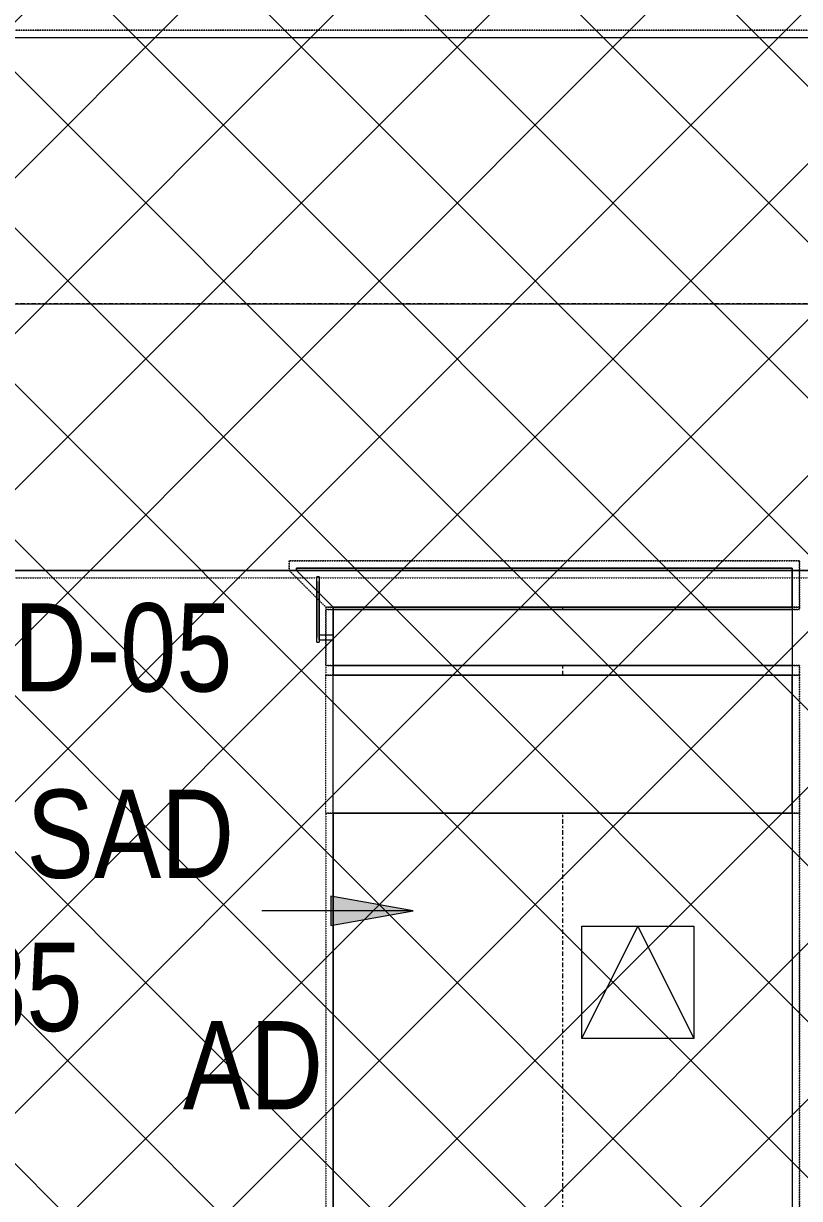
# Model space of a CAD drawing. Header units: inches. Extents: x -83664 to 20107, y -47222 to 19398.
# Drawn here: x -45511 to -43397, y -13470 to -10273 of the extents above; entities that cross this region are included whole.
import ezdxf

# ---------------------------------------------------------------- set-up
doc = ezdxf.new("R2010")
doc.units = ezdxf.units.IN
doc.header["$MEASUREMENT"] = 0
doc.linetypes.add('Center', pattern=[29.999999, 12, -6, 6, -6])
doc.linetypes.add('Hidden 0_50', pattern=[1.0584, 0.5292, -0.5292])
doc.layers.add('A-DETL', color=7, linetype='Continuous', lineweight=18, true_color=0x00a600)
doc.layers.add('M-HVAC-DUCT', color=7, linetype='Continuous', lineweight=9, true_color=0xffe97f)
for name, color, linetype, lineweight in [('A-DETL-GENF', 7, 'Continuous', 9), ('G-ANNO-TEXT', 7, 'Continuous', 9), ('M-HVAC-DUCT-CNTR', 7, 'Center', 9), ('M-HVAC-DUCT-IDEN', 7, 'Continuous', 18)]:
    doc.layers.add(name, color=color, linetype=linetype, lineweight=lineweight)
doc.styles.add('Arial Narrow_21', font='ARIALN.TTF', dxfattribs={"height": 240})

# ---------------------------------------------------------------- blocks, each defined once
blk = doc.blocks.new('M_Rec Tap - Beveled - Standard-8296086-FIRST FLOOR AC CONDITIONING LAYOUT - PART A')
at = {"layer": 'M-HVAC-DUCT', "color": 30, "true_color": 0xff7f00}
for p, q in [((0, 725), (-6.096, 725)), ((-6.096, -625), (-6.096, 725)), ((-6.096, 725), (-6.096, -625)), ((-6.096, 725), (0, 725)), ((100, 625), (0, 725)), ((100, 625), (0, 725)), ((100, 625), (100, -625)), ((100, -625), (100, 625)), ((-6.096, -625), (100, -625)), ((100, -625), (-6.096, -625))]:
    blk.add_line(p, q, dxfattribs=at)
blk = doc.blocks.new('TEMW-ME-DMP-Volume Control Damper - Standard-8296277-FIRST FLOOR AC CONDITIONING LAYOUT - PART A')
at = {"layer": 'M-HVAC-DUCT', "color": 30, "true_color": 0xff7f00}
for p, q in [((-165.1, 663.1), (-165.1, 669.45)), ((-152.4, 669.45), (-165.1, 669.45)), ((-165.1, 663.1), (-152.4, 663.1)), ((0, 669.45), (-152.4, 669.45)), ((-152.4, 669.45), (0, 669.45)), ((0, 663.1), (-152.4, 663.1)), ((-152.4, 663.1), (0, 663.1)), ((-6.35, 625), (-6.35, 663.1)), ((6.35, 663.1), (-6.35, 663.1)), ((6.35, 663.1), (-6.35, 663.1)), ((12.7, 669.45), (0, 669.45)), ((0, 663.1), (12.7, 663.1)), ((6.35, 663.1), (6.35, 625)), ((12.7, 669.45), (12.7, 663.1)), ((-76.2, 625), (-76.2, -625)), ((-76.2, -625), (-76.2, 625)), ((76.2, 625), (-76.2, 625)), ((-76.2, 625), (76.2, 625)), ((-76.2, 625), (76.2, 625)), ((-6.35, 625), (6.35, 625)), ((-6.35, 625), (6.35, 625)), ((76.2, 625), (76.2, -625)), ((76.2, -625), (76.2, 625)), ((-76.2, -625), (76.2, -625)), ((-76.2, -625), (76.2, -625)), ((-76.2, -625), (76.2, -625))]:
    blk.add_line(p, q, dxfattribs=at)
blk = doc.blocks.new('M_Rec Transition - Length - Standard-9392579-FIRST FLOOR AC CONDITIONING LAYOUT - PART A')
at = {"layer": 'M-HVAC-DUCT', "color": 30, "true_color": 0xff7f00}
for p, q in [((0, 625), (0, -625)), ((0, 625), (375, 625)), ((0, 625), (375, 625)), ((0, -625), (0, 625)), ((375, -625), (375, 625)), ((375, 625), (375, -625)), ((0, -625), (375, -625)), ((375, -625), (0, -625))]:
    blk.add_line(p, q, dxfattribs=at)
blk = doc.blocks.new('TEMW-SMBZ-HO-BM-HVAC-00002_rvt-1-FIRST FLOOR AC CONDITIONING LAYOUT - PART A')
at = {"layer": 'M-HVAC-DUCT', "color": 30, "linetype": 'Hidden 0_50', "true_color": 0xff7f00}
for p, q in [((108110, 88080.9), (105859.4, 88080.9)), ((105859.4, 88080.9), (108110, 88080.9)), ((106669.4, 86610.9), (106669.4, 86637)), ((106669.4, 86637), (108059.4, 86637)), ((108059.4, 86637), (106669.4, 86637)), ((106669.4, 86637), (106669.4, 86610.9)), ((108059.4, 86637), (108059.4, 86510.9)), ((108059.4, 86510.9), (108059.4, 86637)), ((105859.4, 86590.9), (108110, 86590.9)), ((105859.4, 86590.9), (108110, 86590.9)), ((106769.4, 86510.9), (106669.4, 86610.9)), ((106669.4, 86610.9), (106769.4, 86510.9)), ((108059.4, 86510.9), (106769.4, 86510.9)), ((106769.4, 86510.9), (108059.4, 86510.9)), ((106769.4, 86510.9), (106769.4, 86504.2)), ((106769.4, 86510.9), (106769.4, 86504.2)), ((108059.4, 86510.9), (106769.4, 86510.9)), ((106769.4, 86510.9), (108059.4, 86510.9)), ((108059.4, 86504.2), (106769.4, 86504.2)), ((106769.4, 86504.2), (108059.4, 86504.2)), ((108059.4, 86504.2), (106769.4, 86504.2)), ((106769.4, 86504.2), (106769.4, 86351.8)), ((106769.4, 86351.8), (106769.4, 86504.2)), ((106769.4, 86504.2), (108059.4, 86504.2)), ((108059.4, 86504.2), (108059.4, 86510.9)), ((108059.4, 86510.9), (108059.4, 86504.2)), ((106769.4, 86351.8), (108059.4, 86351.8)), ((108059.4, 86351.8), (106769.4, 86351.8)), ((108059.4, 86351.8), (106769.4, 86351.8)), ((106769.4, 86351.8), (108059.4, 86351.8)), ((106769.4, 86351.8), (106769.4, 86325.6)), ((106769.4, 86351.8), (106769.4, 86325.6)), ((108059.4, 86325.6), (106769.4, 86325.6)), ((106769.4, 86325.6), (108059.4, 86325.6)), ((106769.4, 85950.6), (106769.4, 86325.6)), ((108059.4, 86325.6), (106769.4, 86325.6)), ((106769.4, 85950.6), (106769.4, 86325.6)), ((106769.4, 86325.6), (108059.4, 86325.6)), ((108059.4, 86325.6), (108059.4, 86351.8)), ((108059.4, 86351.8), (108059.4, 86325.6)), ((108059.4, 85950.6), (108059.4, 86325.6)), ((108059.4, 86325.6), (108059.4, 85950.6)), ((108059.4, 85950.6), (106769.4, 85950.6)), ((106769.4, 85950.6), (108059.4, 85950.6)), ((106769.4, 85950.6), (106769.4, 76441.7)), ((106769.4, 85950.6), (106769.4, 76441.7)), ((106769.4, 85950.6), (108059.4, 85950.6)), ((108059.4, 85950.6), (106769.4, 85950.6)), ((108059.4, 76441.7), (108059.4, 85950.6)), ((108059.4, 85950.6), (108059.4, 76441.7))]:
    blk.add_line(p, q, dxfattribs=at)
at = {"layer": 'M-HVAC-DUCT', "color": 30, "true_color": 0xff7f00}
for p, q in [((105859.4, 88060.9), (108110, 88060.9)), ((105859.4, 88060.9), (108110, 88060.9)), ((108039.4, 86617), (106689.4, 86617)), ((106689.4, 86617), (108039.4, 86617)), ((106689.4, 86617), (106689.4, 86610.9)), ((106689.4, 86610.9), (106689.4, 86617)), ((108039.4, 86610.9), (108039.4, 86617)), ((108039.4, 86617), (108039.4, 86610.9)), ((108110, 86610.9), (105859.4, 86610.9)), ((105859.4, 86610.9), (108110, 86610.9)), ((106689.4, 86610.9), (108039.4, 86610.9)), ((108039.4, 86610.9), (106689.4, 86610.9)), ((106789.4, 86510.9), (108039.4, 86510.9)), ((108039.4, 86510.9), (106789.4, 86510.9)), ((106789.4, 86504.2), (106789.4, 86510.9)), ((106789.4, 86510.9), (106789.4, 86504.2)), ((106789.4, 86504.2), (108039.4, 86504.2)), ((108039.4, 86504.2), (106789.4, 86504.2)), ((108039.4, 86510.9), (108039.4, 86504.2)), ((108039.4, 86510.9), (108039.4, 86504.2)), ((106789.4, 86351.8), (108039.4, 86351.8)), ((108039.4, 86351.8), (106789.4, 86351.8)), ((106789.4, 86325.6), (106789.4, 86351.8)), ((106789.4, 86351.8), (106789.4, 86325.6)), ((106789.4, 86325.6), (108039.4, 86325.6)), ((108039.4, 86325.6), (106789.4, 86325.6)), ((108039.4, 86351.8), (108039.4, 86325.6)), ((108039.4, 86351.8), (108039.4, 86325.6)), ((106789.4, 85950.6), (108039.4, 85950.6)), ((108039.4, 85950.6), (106789.4, 85950.6)), ((106789.4, 76441.7), (106789.4, 85950.6)), ((106789.4, 85950.6), (106789.4, 76441.7)), ((108039.4, 85950.6), (108039.4, 76441.7)), ((108039.4, 85950.6), (108039.4, 76441.7))]:
    blk.add_line(p, q, dxfattribs=at)
at = {"layer": 'M-HVAC-DUCT-CNTR', "color": 30, "true_color": 0xff7f00}
for p, q in [((108110, 87335.9), (105859.4, 87335.9)), ((107414.4, 86504.2), (107414.4, 86510.9)), ((107414.4, 86325.6), (107414.4, 86351.8)), ((107414.4, 76441.7), (107414.4, 85950.6))]:
    blk.add_line(p, q, dxfattribs=at)
at = {"layer": 'M-HVAC-DUCT', "color": 6, "linetype": 'Hidden 0_50', "lineweight": 9, "true_color": 0xff00ff, "extrusion": (0, 0, -1), "rotation": 270}
for name, p in [('M_Rec Tap - Beveled - Standard-8296086-FIRST FLOOR AC CONDITIONING LAYOUT - PART A', (-107414.4, 86610.9)), ('TEMW-ME-DMP-Volume Control Damper - Standard-8296277-FIRST FLOOR AC CONDITIONING LAYOUT - PART A', (-107414.4, 86428))]:
    blk.add_blockref(name, p, dxfattribs=at)
at = {"layer": 'M-HVAC-DUCT', "color": 6, "linetype": 'Hidden 0_50', "lineweight": 9, "true_color": 0xff00ff, "rotation": 90}
blk.add_blockref('M_Rec Transition - Length - Standard-9392579-FIRST FLOOR AC CONDITIONING LAYOUT - PART A', (107414.4, 85950.6), dxfattribs=at)
blk = doc.blocks.new('TEMW-SMBZ-HO-BM-HVAC-00002_rvt-2-FIRST FLOOR AC CONDITIONING LAYOUT - PART A')
at = {"layer": 'M-HVAC-DUCT', "color": 30, "linetype": 'Hidden 0_50', "true_color": 0xff7f00}
for p, q in [((108110, 88080.9), (105859.4, 88080.9)), ((105859.4, 88080.9), (108110, 88080.9)), ((106669.4, 86610.9), (106669.4, 86637)), ((106669.4, 86637), (108059.4, 86637)), ((108059.4, 86637), (106669.4, 86637)), ((106669.4, 86637), (106669.4, 86610.9)), ((108059.4, 86637), (108059.4, 86510.9)), ((108059.4, 86510.9), (108059.4, 86637)), ((105859.4, 86590.9), (108110, 86590.9)), ((105859.4, 86590.9), (108110, 86590.9)), ((106769.4, 86510.9), (106669.4, 86610.9)), ((106669.4, 86610.9), (106769.4, 86510.9)), ((108059.4, 86510.9), (106769.4, 86510.9)), ((106769.4, 86510.9), (108059.4, 86510.9)), ((106769.4, 86510.9), (106769.4, 86504.2)), ((106769.4, 86510.9), (106769.4, 86504.2)), ((108059.4, 86510.9), (106769.4, 86510.9)), ((106769.4, 86510.9), (108059.4, 86510.9)), ((108059.4, 86504.2), (106769.4, 86504.2)), ((106769.4, 86504.2), (108059.4, 86504.2)), ((108059.4, 86504.2), (106769.4, 86504.2)), ((106769.4, 86504.2), (106769.4, 86351.8)), ((106769.4, 86351.8), (106769.4, 86504.2)), ((106769.4, 86504.2), (108059.4, 86504.2)), ((108059.4, 86504.2), (108059.4, 86510.9)), ((108059.4, 86510.9), (108059.4, 86504.2)), ((106769.4, 86351.8), (108059.4, 86351.8)), ((108059.4, 86351.8), (106769.4, 86351.8)), ((108059.4, 86351.8), (106769.4, 86351.8)), ((106769.4, 86351.8), (108059.4, 86351.8)), ((106769.4, 86351.8), (106769.4, 86325.6)), ((106769.4, 86351.8), (106769.4, 86325.6)), ((108059.4, 86325.6), (106769.4, 86325.6)), ((106769.4, 86325.6), (108059.4, 86325.6)), ((106769.4, 85950.6), (106769.4, 86325.6)), ((108059.4, 86325.6), (106769.4, 86325.6)), ((106769.4, 85950.6), (106769.4, 86325.6)), ((106769.4, 86325.6), (108059.4, 86325.6)), ((108059.4, 86325.6), (108059.4, 86351.8)), ((108059.4, 86351.8), (108059.4, 86325.6)), ((108059.4, 85950.6), (108059.4, 86325.6)), ((108059.4, 86325.6), (108059.4, 85950.6)), ((108059.4, 85950.6), (106769.4, 85950.6)), ((106769.4, 85950.6), (108059.4, 85950.6)), ((106769.4, 85950.6), (106769.4, 76441.7)), ((106769.4, 85950.6), (106769.4, 76441.7)), ((106769.4, 85950.6), (108059.4, 85950.6)), ((108059.4, 85950.6), (106769.4, 85950.6)), ((108059.4, 76441.7), (108059.4, 85950.6)), ((108059.4, 85950.6), (108059.4, 76441.7))]:
    blk.add_line(p, q, dxfattribs=at)
at = {"layer": 'M-HVAC-DUCT', "color": 30, "true_color": 0xff7f00}
for p, q in [((105859.4, 88060.9), (108110, 88060.9)), ((105859.4, 88060.9), (108110, 88060.9)), ((108039.4, 86617), (106689.4, 86617)), ((106689.4, 86617), (108039.4, 86617)), ((106689.4, 86617), (106689.4, 86610.9)), ((106689.4, 86610.9), (106689.4, 86617)), ((108039.4, 86610.9), (108039.4, 86617)), ((108039.4, 86617), (108039.4, 86610.9)), ((108110, 86610.9), (105859.4, 86610.9)), ((105859.4, 86610.9), (108110, 86610.9)), ((106689.4, 86610.9), (108039.4, 86610.9)), ((108039.4, 86610.9), (106689.4, 86610.9)), ((106789.4, 86510.9), (108039.4, 86510.9)), ((108039.4, 86510.9), (106789.4, 86510.9)), ((106789.4, 86504.2), (106789.4, 86510.9)), ((106789.4, 86510.9), (106789.4, 86504.2)), ((106789.4, 86504.2), (108039.4, 86504.2)), ((108039.4, 86504.2), (106789.4, 86504.2)), ((108039.4, 86510.9), (108039.4, 86504.2)), ((108039.4, 86510.9), (108039.4, 86504.2)), ((106789.4, 86351.8), (108039.4, 86351.8)), ((108039.4, 86351.8), (106789.4, 86351.8)), ((106789.4, 86325.6), (106789.4, 86351.8)), ((106789.4, 86351.8), (106789.4, 86325.6)), ((106789.4, 86325.6), (108039.4, 86325.6)), ((108039.4, 86325.6), (106789.4, 86325.6)), ((108039.4, 86351.8), (108039.4, 86325.6)), ((108039.4, 86351.8), (108039.4, 86325.6)), ((106789.4, 85950.6), (108039.4, 85950.6)), ((108039.4, 85950.6), (106789.4, 85950.6)), ((106789.4, 76441.7), (106789.4, 85950.6)), ((106789.4, 85950.6), (106789.4, 76441.7)), ((108039.4, 85950.6), (108039.4, 76441.7)), ((108039.4, 85950.6), (108039.4, 76441.7))]:
    blk.add_line(p, q, dxfattribs=at)
at = {"layer": 'M-HVAC-DUCT-CNTR', "color": 30, "true_color": 0xff7f00}
for p, q in [((108110, 87335.9), (105859.4, 87335.9)), ((107414.4, 86504.2), (107414.4, 86510.9)), ((107414.4, 86325.6), (107414.4, 86351.8)), ((107414.4, 76441.7), (107414.4, 85950.6))]:
    blk.add_line(p, q, dxfattribs=at)
at = {"layer": 'M-HVAC-DUCT', "color": 6, "linetype": 'Hidden 0_50', "lineweight": 9, "true_color": 0xff00ff, "extrusion": (0, 0, -1), "rotation": 270}
for name, p in [('M_Rec Tap - Beveled - Standard-8296086-FIRST FLOOR AC CONDITIONING LAYOUT - PART A', (-107414.4, 86610.9)), ('TEMW-ME-DMP-Volume Control Damper - Standard-8296277-FIRST FLOOR AC CONDITIONING LAYOUT - PART A', (-107414.4, 86428))]:
    blk.add_blockref(name, p, dxfattribs=at)
at = {"layer": 'M-HVAC-DUCT', "color": 6, "linetype": 'Hidden 0_50', "lineweight": 9, "true_color": 0xff00ff, "rotation": 90}
blk.add_blockref('M_Rec Transition - Length - Standard-9392579-FIRST FLOOR AC CONDITIONING LAYOUT - PART A', (107414.4, 85950.6), dxfattribs=at)

msp = doc.modelspace()

# ---------------------------------------------------------------- hatches: boundary and pattern name
at = {"layer": 'A-DETL-GENF', "true_color": 0xff0000}
h = msp.add_hatch(dxfattribs=at)
h.set_pattern_fill('FP_59', color=1, style=0, pattern_type=2)
h.set_pattern_definition([(45, (-151456.65, -98372.2), (-212.13203, 212.13203), []), (135, (-151456.65, -98372.2), (-212.13203, -212.13203), [])])
h.paths.add_polyline_path([(-62993, -37189.5), (-27297.3, -37189.5), (-27297.3, -98.4), (-62993, -98.4), (-62993, -33333)])
at = {"layer": 'M-HVAC-DUCT-IDEN', "lineweight": 9}
msp.add_hatch(color=256, dxfattribs=at).paths.add_polyline_path([(-44449, -12687.6), (-44674, -12647.9), (-44674, -12727.3)])

# ---------------------------------------------------------------- linework, layer by layer
at = {"layer": 'A-DETL', "color": 7, "lineweight": 9}
for p, q in [((-43990.4, -12729.5), (-43685, -12729.5)), ((-43990.4, -13034.9), (-43990.4, -12729.5)), ((-43990.4, -13034.9), (-43837.7, -12729.5)), ((-43837.7, -12729.5), (-43685, -13034.9)), ((-43685, -12729.5), (-43685, -13034.9)), ((-43685, -13034.9), (-43990.4, -13034.9))]:
    msp.add_line(p, q, dxfattribs=at)
at = {"layer": 'M-HVAC-DUCT-IDEN', "lineweight": 9}
for p, q in [((-45747.3, -11036.3), (-42737.4, -11036.3)), ((-44449, -12687.6), (-44674, -12647.9)), ((-44674, -12647.9), (-44674, -12727.3)), ((-44449, -12687.6), (-44862, -12687.6)), ((-44674, -12727.3), (-44449, -12687.6))]:
    msp.add_line(p, q, dxfattribs=at)

# ---------------------------------------------------------------- block references
at = {"lineweight": 5}
for name in ['TEMW-SMBZ-HO-BM-HVAC-00002_rvt-1-FIRST FLOOR AC CONDITIONING LAYOUT - PART A', 'TEMW-SMBZ-HO-BM-HVAC-00002_rvt-2-FIRST FLOOR AC CONDITIONING LAYOUT - PART A']:
    msp.add_blockref(name, (-151456.7, -98372.2), dxfattribs=at)

# ---------------------------------------------------------------- texts
at = {"layer": 'G-ANNO-TEXT', "char_height": 240, "attachment_point": 1, "style": 'Arial Narrow_21'}
for s, insert, width in [('FD-05', (-45705.3, -11850.8), 974.05), ('AD', (-45076.6, -12987.8), 481.012)]:
    msp.add_mtext(s, dxfattribs=dict(at, insert=insert, width=width))
at = {"layer": 'M-HVAC-DUCT-IDEN', "lineweight": 9, "char_height": 240, "attachment_point": 1, "style": 'Arial Narrow_21'}
for s, insert, width in [('1250x650 SAD', (-46786.5, -12358), 2320.885), ('BOD : 3385', (-46786.5, -12774.7), 1803.797)]:
    msp.add_mtext(s, dxfattribs=dict(at, insert=insert, width=width))

doc.saveas('drawing.dxf')
